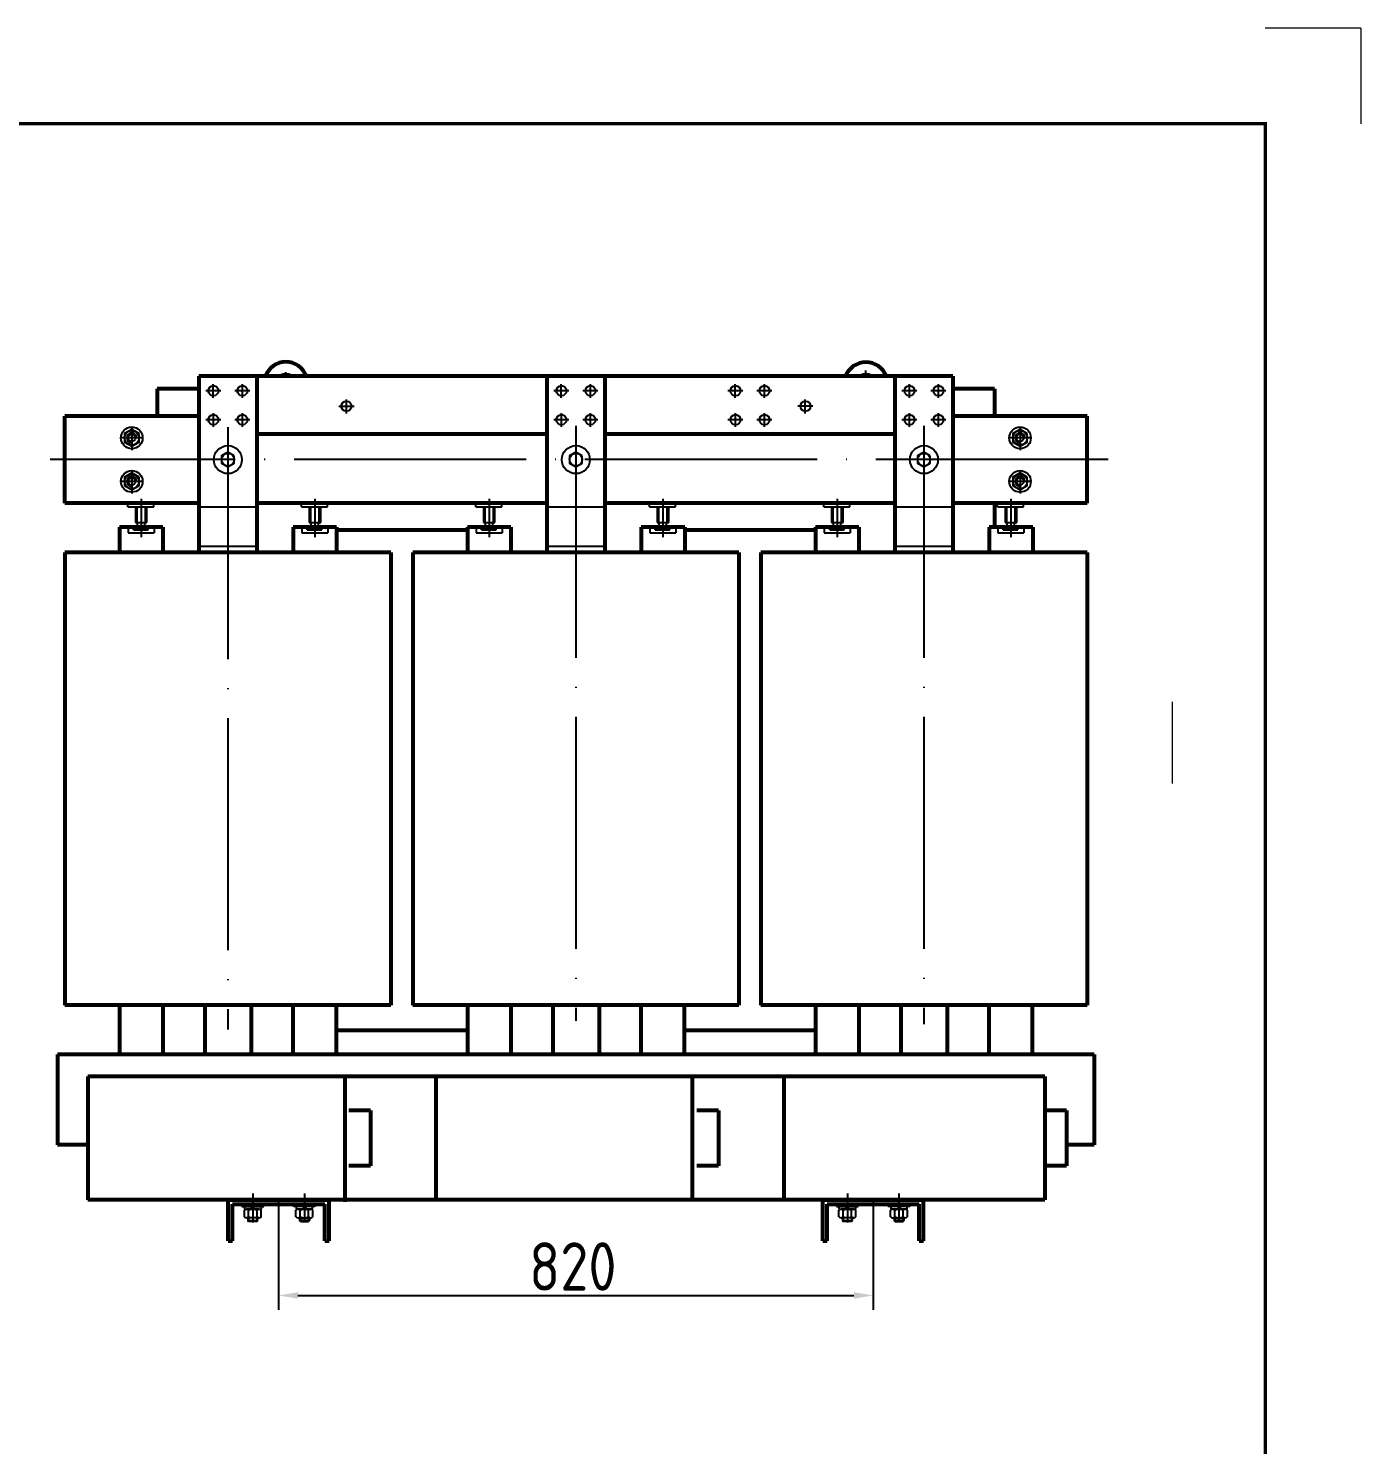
# Model space of a CAD drawing. Header units: millimetres. Extents: x 1190 to 1604, y -412 to -119.
# Drawn here: x 1466.5 to 1604.3, y -265.2 to -118.7 of the extents above; entities that cross this region are included whole.
import ezdxf

# ---------------------------------------------------------------- set-up
doc = ezdxf.new("R2010")
doc.units = ezdxf.units.MM
doc.linetypes.add('ACAD_ISO04W100', pattern=[30, 24, -3, 0, -3])
doc.linetypes.add('HIDDEN', pattern=[9.525, 6.35, -3.175])
doc.layers.get('0').update_dxf_attribs({"color": 1, "linetype": 'ACAD_ISO04W100', "lineweight": 25})
doc.layers.get('Defpoints').update_dxf_attribs({"color": 8, "lineweight": 25})
doc.layers.add('1', color=4, linetype='Continuous')
doc.layers.add('paper', color=254, linetype='Continuous', plot=False)
for name, color, linetype, lineweight in [('粗实线', 4, 'Continuous', 53), ('细实线', 2, 'Continuous', 25), ('虚线', 6, 'HIDDEN', 25), ('铁心', 3, 'Continuous', 0)]:
    doc.layers.add(name, color=color, linetype=linetype, lineweight=lineweight)
doc.styles.get("Standard").update_dxf_attribs({"font": 'gbenor.shx', "bigfont": 'gbcbig.shx'})
doc.dimstyles.new('1', dxfattribs={"dimtxt": 3.5, "dimasz": 2, "dimexe": 1.5, "dimexo": 0, "dimgap": 0.5, "dimtad": 1, "dimdec": 1, "dimdsep": 46, "dimtxsty": 'Standard', "dimcen": -2.5, "dimclrd": 3, "dimclre": 3, "dimclrt": 3, "dimazin": 2, "dimtfac": 1, "dimtdec": 1, "dimtmove": 0, "dimatfit": 2, "dimfxl": 1.5, "dimarcsym": 0})

# ---------------------------------------------------------------- blocks, each defined once
blk = doc.blocks.new('*D105')
at = {"layer": 'Defpoints', "color": 0, "transparency": 16777216}
for p in [(1492.4, -242.24), (1553.9, -242.37), (1553.9, -249.81)]:
    blk.add_point(p, dxfattribs=at)
at = {"layer": '细实线', "color": 3, "lineweight": -2, "transparency": 16777216}
for p, q in [((1492.4, -242.24), (1492.4, -251.31)), ((1553.9, -242.37), (1553.9, -251.31)), ((1494.4, -249.81), (1551.9, -249.81))]:
    blk.add_line(p, q, dxfattribs=at)
at = {"layer": '细实线', "color": 3, "transparency": 16777216}
for points in [[(1494.4, -249.47), (1494.4, -250.14), (1492.4, -249.81)], [(1551.9, -249.47), (1551.9, -250.14), (1553.9, -249.81)]]:
    blk.add_solid(points, dxfattribs=at)
at = {"layer": '细实线', "color": 3, "transparency": 16777216, "insert": (1522.83, -246.81), "char_height": 5, "attachment_point": 5}
blk.add_mtext('820', dxfattribs=at)

msp = doc.modelspace()

# ---------------------------------------------------------------- linework, layer by layer
for p, q in [((1493.15, -154.71), (1493.15, -154.28)), ((1553.15, -154.71), (1553.15, -154.13)), ((1486.42, -156.21), (1484.86, -156.21)), ((1485.64, -156.96), (1485.64, -155.54)), ((1489.43, -156.21), (1487.87, -156.21)), ((1488.65, -156.96), (1488.65, -155.54)), ((1522.42, -156.21), (1520.86, -156.21)), ((1521.64, -156.96), (1521.64, -155.54)), ((1525.43, -156.21), (1523.87, -156.21)), ((1524.65, -156.96), (1524.65, -155.54)), ((1540.42, -156.21), (1538.86, -156.21)), ((1539.64, -156.96), (1539.64, -155.54)), ((1543.43, -156.21), (1541.87, -156.21)), ((1542.65, -156.96), (1542.65, -155.54)), ((1558.42, -156.21), (1556.86, -156.21)), ((1557.64, -156.96), (1557.64, -155.54)), ((1561.43, -156.21), (1559.87, -156.21)), ((1560.65, -156.96), (1560.65, -155.54)), ((1498.63, -157.81), (1500.2, -157.81)), ((1499.41, -158.55), (1499.41, -157.13)), ((1547.67, -157.81), (1546.1, -157.81)), ((1546.88, -158.55), (1546.88, -157.13)), ((1486.43, -159.21), (1484.87, -159.21)), ((1485.65, -159.96), (1485.65, -158.54)), ((1489.43, -159.21), (1487.87, -159.21)), ((1488.65, -159.96), (1488.65, -158.54)), ((1522.43, -159.21), (1520.87, -159.21)), ((1521.65, -159.96), (1521.65, -158.54)), ((1525.43, -159.21), (1523.87, -159.21)), ((1524.65, -159.96), (1524.65, -158.54)), ((1540.43, -159.21), (1538.87, -159.21)), ((1539.65, -159.96), (1539.65, -158.54)), ((1543.43, -159.21), (1541.87, -159.21)), ((1542.65, -159.96), (1542.65, -158.54)), ((1558.43, -159.21), (1556.87, -159.21)), ((1557.65, -159.96), (1557.65, -158.54)), ((1561.43, -159.21), (1559.87, -159.21)), ((1560.65, -159.96), (1560.65, -158.54)), ((1478.42, -161.09), (1476.15, -161.09)), ((1477.21, -159.95), (1477.21, -162.35)), ((1487.15, -159.98), (1487.15, -222.29)), ((1523.15, -159.84), (1523.15, -221.41)), ((1559.15, -159.86), (1559.15, -221.73)), ((1570.29, -161.09), (1568.02, -161.09)), ((1569.09, -159.95), (1569.09, -162.35)), ((1578.19, -163.34), (1468.77, -163.34)), ((1477.21, -164.45), (1477.21, -166.85)), ((1569.09, -164.45), (1569.09, -166.85)), ((1478.42, -165.59), (1476.15, -165.59)), ((1570.29, -165.59), (1568.02, -165.59)), ((1478.18, -167.39), (1478.18, -171.35)), ((1496.15, -167.39), (1496.15, -171.35)), ((1514.18, -167.39), (1514.18, -171.35)), ((1532.15, -167.39), (1532.15, -171.35)), ((1550.18, -167.39), (1550.18, -171.35)), ((1568.15, -167.39), (1568.15, -171.35)), ((1489.73, -239.27), (1489.73, -242.25)), ((1492.4, -239.91), (1492.4, -242.24)), ((1495.07, -239.27), (1495.07, -242.25)), ((1551.23, -239.27), (1551.23, -242.25)), ((1553.9, -239.91), (1553.9, -242.37)), ((1556.57, -239.27), (1556.57, -242.25))]:
    msp.add_line(p, q)
at = {"lineweight": 9}
msp.add_line((1523.15, -162.68), (1523.15, -164), dxfattribs=at)
at = {"layer": '1', "color": 0, "lineweight": 40, "const_width": 0.345}
msp.add_lwpolyline([(1215.57, -400.92), (1594.46, -400.92), (1594.46, -128.59), (1215.57, -128.59), (1215.57, -400.92)], dxfattribs=at)
at = {"layer": 'paper', "lineweight": 13}
for q in [(1594.46, -118.72), (1604.33, -128.59)]:
    msp.add_line((1604.33, -118.72), q, dxfattribs=at)
at = {"layer": '粗实线'}
for p, q in [((1484.15, -154.71), (1484.15, -172.93)), ((1490.15, -154.71), (1484.15, -154.71)), ((1490.15, -154.71), (1490.15, -172.93)), ((1520.15, -154.71), (1490.15, -154.71)), ((1520.15, -154.71), (1520.15, -172.93)), ((1526.15, -154.71), (1520.15, -154.71)), ((1526.15, -154.71), (1526.15, -172.93)), ((1556.15, -154.71), (1526.15, -154.71)), ((1556.15, -154.71), (1556.15, -172.93)), ((1562.15, -154.71), (1556.15, -154.71)), ((1562.15, -154.71), (1562.15, -172.93)), ((1484.15, -156.02), (1479.84, -156.02)), ((1479.84, -156.02), (1479.84, -158.84)), ((1566.46, -156.02), (1562.15, -156.02)), ((1566.46, -156.02), (1566.46, -158.84)), ((1484.15, -158.84), (1470.27, -158.84)), ((1470.27, -167.84), (1470.27, -158.84)), ((1576.02, -158.84), (1562.15, -158.84)), ((1576.02, -167.84), (1576.02, -158.84)), ((1520.15, -160.71), (1490.15, -160.71)), ((1556.15, -160.71), (1526.15, -160.71)), ((1484.15, -167.84), (1470.27, -167.84)), ((1520.15, -167.84), (1490.15, -167.84)), ((1556.15, -167.84), (1526.15, -167.84)), ((1576.02, -167.84), (1562.15, -167.84)), ((1566.46, -167.84), (1566.46, -170.31)), ((1480.43, -170.31), (1475.93, -170.31)), ((1475.93, -170.31), (1475.93, -172.93)), ((1480.43, -170.31), (1480.43, -172.93)), ((1498.4, -170.31), (1493.9, -170.31)), ((1493.9, -170.31), (1493.9, -172.93)), ((1498.4, -170.31), (1498.4, -172.93)), ((1511.93, -170.65), (1498.4, -170.65)), ((1516.43, -170.31), (1511.93, -170.31)), ((1511.93, -170.31), (1511.93, -172.93)), ((1516.43, -170.31), (1516.43, -172.93)), ((1534.4, -170.31), (1529.9, -170.31)), ((1529.9, -170.31), (1529.9, -172.93)), ((1534.4, -170.31), (1534.4, -172.93)), ((1547.93, -170.65), (1534.4, -170.65)), ((1552.43, -170.31), (1547.93, -170.31)), ((1547.93, -170.31), (1547.93, -172.93)), ((1552.43, -170.31), (1552.43, -172.93)), ((1570.4, -170.31), (1565.9, -170.31)), ((1565.9, -170.31), (1565.9, -172.93)), ((1570.4, -170.31), (1570.4, -172.93)), ((1470.27, -172.93), (1470.27, -219.77)), ((1504.02, -172.93), (1470.27, -172.93)), ((1504.02, -172.93), (1504.02, -219.77)), ((1506.27, -172.93), (1506.27, -219.77)), ((1540.02, -172.93), (1506.27, -172.93)), ((1540.02, -172.93), (1540.02, -219.77)), ((1542.27, -172.93), (1542.27, -219.77)), ((1576.02, -172.93), (1542.27, -172.93)), ((1576.02, -172.93), (1576.02, -219.77)), ((1504.02, -219.77), (1470.27, -219.77)), ((1475.93, -219.77), (1475.93, -224.87)), ((1480.43, -219.77), (1480.43, -224.87)), ((1484.75, -219.77), (1484.75, -224.87)), ((1489.55, -219.77), (1489.55, -224.87)), ((1493.86, -219.77), (1493.86, -224.87)), ((1498.36, -219.77), (1498.36, -224.87)), ((1540.02, -219.77), (1506.27, -219.77)), ((1511.93, -219.77), (1511.93, -224.87)), ((1516.43, -219.77), (1516.43, -224.87)), ((1520.75, -219.77), (1520.75, -224.87)), ((1525.55, -219.77), (1525.55, -224.87)), ((1529.86, -219.77), (1529.86, -224.87)), ((1534.36, -219.77), (1534.36, -224.87)), ((1576.02, -219.77), (1542.27, -219.77)), ((1547.93, -219.77), (1547.93, -224.87)), ((1552.43, -219.77), (1552.43, -224.87)), ((1556.75, -219.77), (1556.75, -224.87)), ((1561.55, -219.77), (1561.55, -224.87)), ((1565.86, -219.77), (1565.86, -224.87)), ((1570.36, -219.77), (1570.36, -224.87)), ((1511.93, -222.4), (1498.36, -222.4)), ((1547.93, -222.4), (1534.36, -222.4)), ((1576.77, -224.87), (1469.52, -224.87)), ((1469.52, -224.87), (1469.52, -234.21)), ((1576.77, -224.87), (1576.77, -234.21)), ((1571.65, -227.16), (1472.65, -227.16)), ((1472.65, -227.16), (1472.65, -239.91)), ((1499.26, -227.38), (1499.26, -240.13)), ((1508.65, -227.16), (1508.65, -239.91)), ((1535.19, -227.16), (1535.19, -239.91)), ((1544.65, -227.16), (1544.65, -239.91)), ((1571.65, -227.16), (1571.65, -239.91)), ((1501.9, -230.69), (1499.65, -230.69)), ((1501.9, -230.69), (1501.9, -236.39)), ((1537.9, -230.69), (1535.65, -230.69)), ((1537.9, -230.69), (1537.9, -236.39)), ((1573.9, -230.69), (1571.65, -230.69)), ((1573.9, -230.69), (1573.9, -236.39)), ((1472.65, -234.21), (1469.52, -234.21)), ((1576.77, -234.21), (1573.9, -234.21)), ((1501.9, -236.39), (1499.65, -236.39)), ((1537.9, -236.39), (1535.65, -236.39)), ((1573.9, -236.39), (1571.65, -236.39)), ((1571.65, -239.91), (1472.65, -239.91)), ((1487.18, -239.91), (1497.62, -239.91)), ((1487.18, -244.16), (1487.18, -239.91)), ((1497.62, -244.16), (1497.62, -239.91)), ((1548.68, -239.91), (1559.12, -239.91)), ((1548.68, -244.16), (1548.68, -239.91)), ((1551.32, -239.91), (1556.48, -239.91)), ((1559.12, -244.16), (1559.12, -239.91)), ((1487.63, -240.36), (1497.17, -240.36)), ((1487.63, -244.16), (1487.63, -240.36)), ((1497.17, -244.16), (1497.17, -240.36)), ((1549.13, -240.36), (1558.67, -240.36)), ((1549.13, -244.16), (1549.13, -240.36)), ((1558.67, -244.16), (1558.67, -240.36)), ((1487.18, -244.16), (1487.63, -244.16)), ((1497.17, -244.16), (1497.62, -244.16)), ((1548.68, -244.16), (1549.13, -244.16)), ((1558.67, -244.16), (1559.12, -244.16))]:
    msp.add_line(p, q, dxfattribs=at)
for centre, radius, start, end in [((1493.15, -155.48), 2.25, 20.0433, 159.9567), ((1553.15, -155.5), 2.25, 20.4873, 159.5127), ((1493.15, -155.5), 0.938, 57.1401, 122.8599), ((1553.15, -155.5), 0.938, 57.1401, 122.8599)]:
    msp.add_arc(centre, radius, start, end, dxfattribs=at)
at = {"layer": '细实线'}
for p, q in [((1476.8, -168.21), (1476.8, -167.84)), ((1476.8, -168.21), (1479.5, -168.21)), ((1477.58, -168.21), (1477.58, -169.86)), ((1477.73, -168.21), (1477.73, -169.86)), ((1478.63, -169.86), (1478.63, -168.21)), ((1478.78, -169.86), (1478.78, -168.21)), ((1479.5, -168.21), (1479.5, -167.84)), ((1490.15, -168.25), (1484.15, -168.25)), ((1494.76, -168.21), (1494.76, -167.84)), ((1494.76, -168.21), (1497.46, -168.21)), ((1495.55, -168.21), (1495.55, -169.86)), ((1495.7, -168.21), (1495.7, -169.86)), ((1496.6, -169.86), (1496.6, -168.21)), ((1496.75, -169.86), (1496.75, -168.21)), ((1497.46, -168.21), (1497.46, -167.84)), ((1512.8, -168.21), (1512.8, -167.84)), ((1512.8, -168.21), (1515.5, -168.21)), ((1513.58, -168.21), (1513.58, -169.86)), ((1513.73, -168.21), (1513.73, -169.86)), ((1514.63, -169.86), (1514.63, -168.21)), ((1514.78, -169.86), (1514.78, -168.21)), ((1515.5, -168.21), (1515.5, -167.84)), ((1526.15, -168.25), (1520.15, -168.25)), ((1530.76, -168.21), (1530.76, -167.84)), ((1530.76, -168.21), (1533.46, -168.21)), ((1531.55, -168.21), (1531.55, -169.86)), ((1531.7, -168.21), (1531.7, -169.86)), ((1532.6, -169.86), (1532.6, -168.21)), ((1532.75, -169.86), (1532.75, -168.21)), ((1533.46, -168.21), (1533.46, -167.84)), ((1548.8, -168.21), (1548.8, -167.84)), ((1548.8, -168.21), (1551.5, -168.21)), ((1549.58, -168.21), (1549.58, -169.86)), ((1549.73, -168.21), (1549.73, -169.86)), ((1550.63, -169.86), (1550.63, -168.21)), ((1550.78, -169.86), (1550.78, -168.21)), ((1551.5, -168.21), (1551.5, -167.84)), ((1562.15, -168.25), (1556.15, -168.25)), ((1566.76, -168.21), (1566.76, -167.84)), ((1566.76, -168.21), (1569.46, -168.21)), ((1567.55, -168.21), (1567.55, -169.86)), ((1567.7, -168.21), (1567.7, -169.86)), ((1568.6, -169.86), (1568.6, -168.21)), ((1568.75, -169.86), (1568.75, -168.21)), ((1569.46, -168.21), (1569.46, -167.84)), ((1477.58, -169.86), (1478.78, -169.86)), ((1477.77, -169.86), (1477.77, -170.31)), ((1478.52, -169.86), (1478.52, -170.31)), ((1495.55, -169.86), (1496.75, -169.86)), ((1495.74, -169.86), (1495.74, -170.31)), ((1496.49, -169.86), (1496.49, -170.31)), ((1513.58, -169.86), (1514.78, -169.86)), ((1513.77, -169.86), (1513.77, -170.31)), ((1514.52, -169.86), (1514.52, -170.31)), ((1531.55, -169.86), (1532.75, -169.86)), ((1531.74, -169.86), (1531.74, -170.31)), ((1532.49, -169.86), (1532.49, -170.31)), ((1549.58, -169.86), (1550.78, -169.86)), ((1549.77, -169.86), (1549.77, -170.31)), ((1550.52, -169.86), (1550.52, -170.31)), ((1567.55, -169.86), (1568.75, -169.86)), ((1567.74, -169.86), (1567.74, -170.31)), ((1568.49, -169.86), (1568.49, -170.31)), ((1490.15, -172.31), (1484.15, -172.31)), ((1526.15, -172.31), (1520.15, -172.31)), ((1562.15, -172.31), (1556.15, -172.31)), ((1488.61, -240.36), (1488.61, -240.6)), ((1488.61, -240.6), (1490.86, -240.6)), ((1488.86, -241.66), (1488.86, -241)), ((1488.89, -240.88), (1488.89, -240.6)), ((1488.89, -240.6), (1490.58, -240.6)), ((1488.89, -240.88), (1490.58, -240.88)), ((1490.39, -240.88), (1489.08, -240.88)), ((1489.3, -241.66), (1489.3, -241)), ((1489.49, -240.88), (1489.7, -240.6)), ((1489.69, -240.88), (1489.9, -240.6)), ((1490.17, -241.66), (1490.17, -241)), ((1490.58, -240.6), (1490.58, -240.88)), ((1490.61, -241.66), (1490.61, -241)), ((1490.86, -240.6), (1490.86, -240.36)), ((1493.94, -240.6), (1493.94, -240.36)), ((1496.19, -240.6), (1493.94, -240.6)), ((1494.19, -241.66), (1494.19, -241)), ((1494.22, -240.6), (1494.22, -240.88)), ((1495.91, -240.6), (1494.22, -240.6)), ((1495.91, -240.88), (1494.22, -240.88)), ((1494.41, -240.88), (1495.72, -240.88)), ((1494.63, -241.66), (1494.63, -241)), ((1495.11, -240.88), (1494.9, -240.6)), ((1495.31, -240.88), (1495.1, -240.6)), ((1495.5, -241.66), (1495.5, -241)), ((1495.91, -240.88), (1495.91, -240.6)), ((1495.94, -241.66), (1495.94, -241)), ((1496.19, -240.36), (1496.19, -240.6)), ((1550.11, -240.36), (1550.11, -240.6)), ((1550.11, -240.6), (1552.36, -240.6)), ((1550.36, -241.66), (1550.36, -241)), ((1550.39, -240.88), (1550.39, -240.6)), ((1550.39, -240.6), (1552.08, -240.6)), ((1550.39, -240.88), (1552.08, -240.88)), ((1551.89, -240.88), (1550.58, -240.88)), ((1550.8, -241.66), (1550.8, -241)), ((1550.99, -240.88), (1551.2, -240.6)), ((1551.19, -240.88), (1551.4, -240.6)), ((1551.67, -241.66), (1551.67, -241)), ((1552.08, -240.6), (1552.08, -240.88)), ((1552.11, -241.66), (1552.11, -241)), ((1552.36, -240.6), (1552.36, -240.36)), ((1555.44, -240.6), (1555.44, -240.36)), ((1557.69, -240.6), (1555.44, -240.6)), ((1555.69, -241.66), (1555.69, -241)), ((1555.72, -240.6), (1555.72, -240.88)), ((1557.41, -240.6), (1555.72, -240.6)), ((1557.41, -240.88), (1555.72, -240.88)), ((1555.91, -240.88), (1557.22, -240.88)), ((1556.13, -241.66), (1556.13, -241)), ((1556.61, -240.88), (1556.4, -240.6)), ((1556.81, -240.88), (1556.6, -240.6)), ((1557, -241.66), (1557, -241)), ((1557.41, -240.88), (1557.41, -240.6)), ((1557.44, -241.66), (1557.44, -241)), ((1557.69, -240.36), (1557.69, -240.6)), ((1490.39, -241.79), (1489.08, -241.79)), ((1490.39, -241.79), (1489.08, -241.79)), ((1489.22, -241.79), (1489.22, -242.02)), ((1489.22, -241.79), (1489.22, -242.07)), ((1489.22, -242.07), (1490.23, -242.07)), ((1489.22, -242.07), (1489.3, -242.15)), ((1489.3, -241.79), (1489.3, -242.15)), ((1490.14, -242.15), (1489.3, -242.15)), ((1490.14, -241.79), (1490.14, -242.15)), ((1490.14, -242.15), (1490.23, -242.07)), ((1490.23, -241.79), (1490.23, -242.07)), ((1494.41, -241.79), (1495.72, -241.79)), ((1494.41, -241.79), (1495.72, -241.79)), ((1494.57, -241.79), (1494.57, -242.07)), ((1495.58, -242.07), (1494.57, -242.07)), ((1494.65, -242.15), (1494.57, -242.07)), ((1494.65, -241.79), (1494.65, -242.15)), ((1494.65, -242.15), (1495.49, -242.15)), ((1495.49, -241.79), (1495.49, -242.15)), ((1495.58, -242.07), (1495.49, -242.15)), ((1495.58, -241.79), (1495.58, -242.02)), ((1495.58, -241.79), (1495.58, -242.07)), ((1551.89, -241.79), (1550.58, -241.79)), ((1551.89, -241.79), (1550.58, -241.79)), ((1550.72, -241.79), (1550.72, -242.02)), ((1550.72, -241.79), (1550.72, -242.07)), ((1550.72, -242.07), (1551.73, -242.07)), ((1550.72, -242.07), (1550.8, -242.15)), ((1550.8, -241.79), (1550.8, -242.15)), ((1551.64, -242.15), (1550.8, -242.15)), ((1551.64, -241.79), (1551.64, -242.15)), ((1551.64, -242.15), (1551.73, -242.07)), ((1551.73, -241.79), (1551.73, -242.07)), ((1555.91, -241.79), (1557.22, -241.79)), ((1555.91, -241.79), (1557.22, -241.79)), ((1556.07, -241.79), (1556.07, -242.07)), ((1557.08, -242.07), (1556.07, -242.07)), ((1556.15, -242.15), (1556.07, -242.07)), ((1556.15, -241.79), (1556.15, -242.15)), ((1556.15, -242.15), (1556.99, -242.15)), ((1556.99, -241.79), (1556.99, -242.15)), ((1557.08, -242.07), (1556.99, -242.15)), ((1557.08, -241.79), (1557.08, -242.02)), ((1557.08, -241.79), (1557.08, -242.07))]:
    msp.add_line(p, q, dxfattribs=at)
for points in [[(1477.96, -160.65), (1477.21, -160.22), (1476.46, -160.65), (1476.46, -161.52), (1477.21, -161.95), (1477.96, -161.52)], [(1569.84, -160.65), (1569.09, -160.22), (1568.34, -160.65), (1568.34, -161.52), (1569.09, -161.95), (1569.84, -161.52)], [(1487.81, -162.96), (1487.15, -162.58), (1486.49, -162.96), (1486.49, -163.72), (1487.15, -164.1), (1487.81, -163.72)], [(1523.81, -162.96), (1523.15, -162.58), (1522.49, -162.96), (1522.49, -163.72), (1523.15, -164.1), (1523.81, -163.72)], [(1559.81, -162.96), (1559.15, -162.58), (1558.49, -162.96), (1558.49, -163.72), (1559.15, -164.1), (1559.81, -163.72)], [(1477.96, -165.15), (1477.21, -164.72), (1476.46, -165.15), (1476.46, -166.02), (1477.21, -166.45), (1477.96, -166.02)], [(1569.84, -165.15), (1569.09, -164.72), (1568.34, -165.15), (1568.34, -166.02), (1569.09, -166.45), (1569.84, -166.02)]]:
    msp.add_lwpolyline(points, close=True, dxfattribs=at)
for centre, radius in [((1485.65, -156.21), 0.525), ((1488.65, -156.21), 0.525), ((1521.65, -156.21), 0.525), ((1524.65, -156.21), 0.525), ((1539.65, -156.21), 0.525), ((1542.65, -156.21), 0.525), ((1557.65, -156.21), 0.525), ((1560.65, -156.21), 0.525), ((1499.41, -157.81), 0.525), ((1546.89, -157.81), 0.525), ((1485.65, -159.21), 0.525), ((1488.65, -159.21), 0.525), ((1521.65, -159.21), 0.525), ((1524.65, -159.21), 0.525), ((1539.65, -159.21), 0.525), ((1542.65, -159.21), 0.525), ((1557.65, -159.21), 0.525), ((1560.65, -159.21), 0.525), ((1477.21, -161.09), 1.12), ((1477.21, -161.09), 0.75), ((1477.21, -161.09), 0.375), ((1569.09, -161.09), 1.12), ((1569.09, -161.09), 0.75), ((1569.09, -161.09), 0.375), ((1487.15, -163.34), 1.45), ((1523.15, -163.34), 1.45), ((1559.15, -163.34), 1.45), ((1487.15, -163.34), 0.658), ((1523.15, -163.34), 0.658), ((1559.15, -163.34), 0.658), ((1477.21, -165.59), 1.12), ((1477.21, -165.59), 0.75), ((1477.21, -165.59), 0.375), ((1569.09, -165.59), 1.12), ((1569.09, -165.59), 0.75), ((1569.09, -165.59), 0.375)]:
    msp.add_circle(centre, radius, dxfattribs=at)
for centre, radius, start, end in [((1477.21, -161.09), 0.513, 0, 270), ((1569.09, -161.09), 0.513, 0, 270), ((1477.21, -165.59), 0.513, 0, 270), ((1569.09, -165.59), 0.513, 0, 270), ((1489.08, -241.13), 0.252, 30, 150), ((1489.08, -241.53), 0.252, 210, 330), ((1489.73, -241.7), 0.818, 57.7677, 122.2323), ((1489.73, -240.97), 0.818, 237.7677, 302.2323), ((1490.39, -241.13), 0.252, 30, 150), ((1490.39, -241.53), 0.252, 210, 330), ((1494.41, -241.13), 0.252, 30, 150), ((1494.41, -241.53), 0.252, 210, 330), ((1495.07, -241.7), 0.818, 57.7677, 122.2323), ((1495.07, -240.97), 0.818, 237.7677, 302.2323), ((1495.72, -241.13), 0.252, 30, 150), ((1495.72, -241.53), 0.252, 210, 330), ((1550.58, -241.13), 0.252, 30, 150), ((1550.58, -241.53), 0.252, 210, 330), ((1551.23, -241.7), 0.818, 57.7677, 122.2323), ((1551.23, -240.97), 0.818, 237.7677, 302.2323), ((1551.89, -241.13), 0.252, 30, 150), ((1551.89, -241.53), 0.252, 210, 330), ((1555.91, -241.13), 0.252, 30, 150), ((1555.91, -241.53), 0.252, 210, 330), ((1556.57, -241.7), 0.818, 57.7677, 122.2323), ((1556.57, -240.97), 0.818, 237.7677, 302.2323), ((1557.22, -241.13), 0.252, 30, 150), ((1557.22, -241.53), 0.252, 210, 330)]:
    msp.add_arc(centre, radius, start, end, dxfattribs=at)
at = {"layer": '虚线'}
for p, q in [((1476.83, -170.31), (1476.83, -170.91)), ((1476.83, -170.91), (1479.53, -170.91)), ((1477.4, -170.61), (1477.4, -170.31)), ((1477.4, -170.61), (1478.9, -170.61)), ((1477.77, -170.31), (1477.77, -170.61)), ((1478.52, -170.31), (1478.52, -170.61)), ((1478.9, -170.61), (1478.9, -170.31)), ((1479.53, -170.31), (1479.53, -170.91)), ((1494.8, -170.31), (1494.8, -170.91)), ((1494.8, -170.91), (1497.5, -170.91)), ((1495.36, -170.61), (1495.36, -170.31)), ((1495.36, -170.61), (1496.86, -170.61)), ((1495.74, -170.31), (1495.74, -170.61)), ((1496.49, -170.31), (1496.49, -170.61)), ((1496.86, -170.61), (1496.86, -170.31)), ((1497.5, -170.31), (1497.5, -170.91)), ((1512.83, -170.31), (1512.83, -170.91)), ((1512.83, -170.91), (1515.53, -170.91)), ((1513.4, -170.61), (1513.4, -170.31)), ((1513.4, -170.61), (1514.9, -170.61)), ((1513.77, -170.31), (1513.77, -170.61)), ((1514.52, -170.31), (1514.52, -170.61)), ((1514.9, -170.61), (1514.9, -170.31)), ((1515.53, -170.31), (1515.53, -170.91)), ((1530.8, -170.31), (1530.8, -170.91)), ((1530.8, -170.91), (1533.5, -170.91)), ((1531.36, -170.61), (1531.36, -170.31)), ((1531.36, -170.61), (1532.86, -170.61)), ((1531.74, -170.31), (1531.74, -170.61)), ((1532.49, -170.31), (1532.49, -170.61)), ((1532.86, -170.61), (1532.86, -170.31)), ((1533.5, -170.31), (1533.5, -170.91)), ((1548.83, -170.31), (1548.83, -170.91)), ((1548.83, -170.91), (1551.53, -170.91)), ((1549.4, -170.61), (1549.4, -170.31)), ((1549.4, -170.61), (1550.9, -170.61)), ((1549.77, -170.31), (1549.77, -170.61)), ((1550.52, -170.31), (1550.52, -170.61)), ((1550.9, -170.61), (1550.9, -170.31)), ((1551.53, -170.31), (1551.53, -170.91)), ((1566.8, -170.31), (1566.8, -170.91)), ((1566.8, -170.91), (1569.5, -170.91)), ((1567.36, -170.61), (1567.36, -170.31)), ((1567.36, -170.61), (1568.86, -170.61)), ((1567.74, -170.31), (1567.74, -170.61)), ((1568.49, -170.31), (1568.49, -170.61)), ((1568.86, -170.61), (1568.86, -170.31)), ((1569.5, -170.31), (1569.5, -170.91))]:
    msp.add_line(p, q, dxfattribs=at)
at = {"layer": '铁心', "lineweight": 13}
msp.add_lwpolyline([(1584.82, -188.4), (1584.82, -196.83)], dxfattribs=at)

# ---------------------------------------------------------------- dimensions: what is measured, and where the dimension line sits
at = {"layer": '细实线'}
dim = msp.add_linear_dim(base=(1553.9, -249.81), p1=(1492.4, -242.24), p2=(1553.9, -242.37), text='820', dimstyle='1', override={"dimtxt": 5}, dxfattribs=at)
dim.commit()
dim.dimension.update_dxf_attribs({"geometry": '*D105', "text_midpoint": (1522.83, -249.81), "dimtype": 160})

doc.saveas('drawing.dxf')
